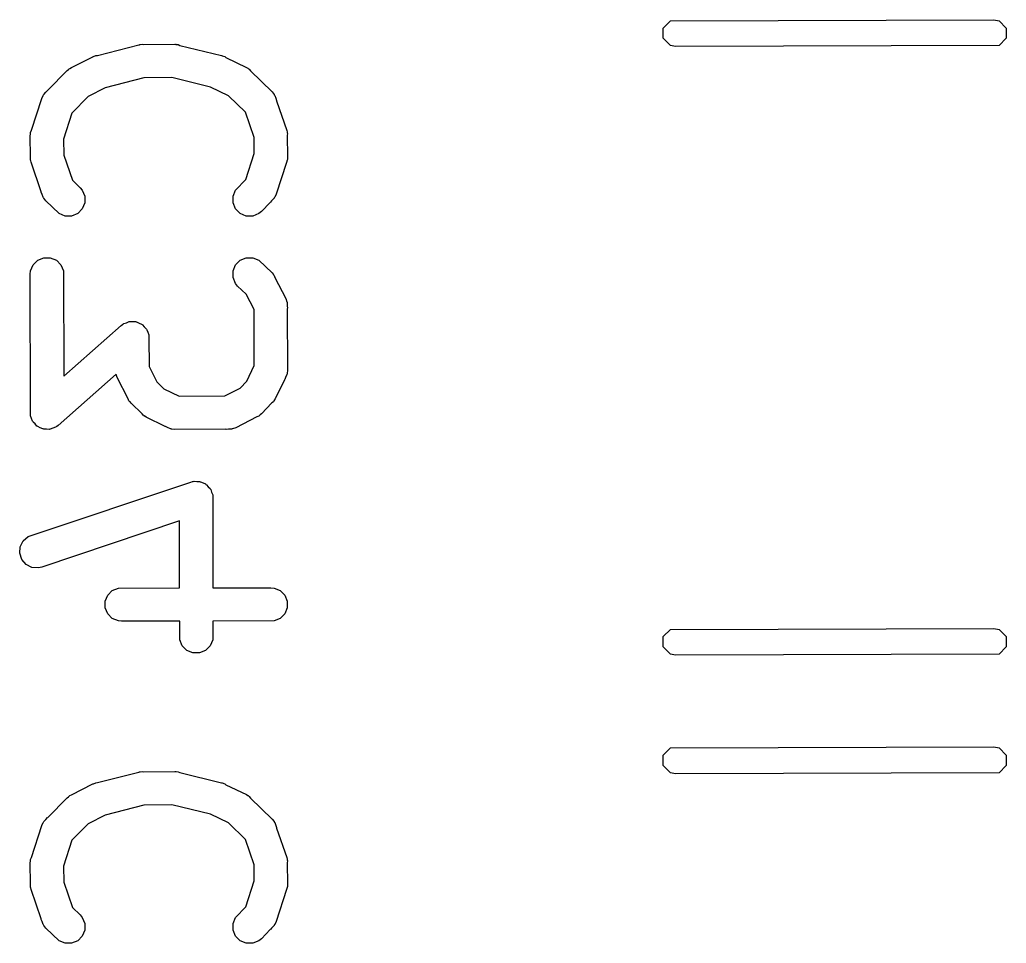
# Model space of a CAD drawing. Extents: x 195 to 310, y -208 to -141.
# Drawn here: x 264.358 to 268.767, y -178.707 to -174.58 of the extents above; entities that cross this region are included whole.
import ezdxf

# ---------------------------------------------------------------- set-up
doc = ezdxf.new("R2010")
doc.units = 0
doc.layers.add('BLACK', color=7, linetype='CONTINUOUS')

msp = doc.modelspace()

# ---------------------------------------------------------------- linework, layer by layer
at = {"layer": 'BLACK', "linetype": 'CONTINUOUS'}
for p, q in [((267.233315, -174.617039), (267.265787, -174.584567)), ((267.265787, -174.584567), (268.711252, -174.58)), ((268.711252, -174.58), (268.734213, -174.584567)), ((268.734213, -174.584567), (268.766685, -174.617039)), ((267.233315, -174.662961), (267.233315, -174.617039)), ((268.766685, -174.617039), (268.766685, -174.662961)), ((267.265787, -174.695433), (267.233315, -174.662961)), ((268.766685, -174.662961), (268.734213, -174.695433)), ((264.705501, -174.739601), (264.8902, -174.692084)), ((264.8902, -174.692084), (264.892736, -174.691708)), ((264.892736, -174.691708), (264.893758, -174.691286)), ((264.893758, -174.691286), (264.895719, -174.691268)), ((264.895719, -174.691268), (264.904744, -174.689934)), ((264.904744, -174.689934), (264.912667, -174.691112)), ((264.912667, -174.691112), (265.051247, -174.689845)), ((265.051247, -174.689845), (265.0538, -174.690096)), ((265.0538, -174.690096), (265.054893, -174.689934)), ((265.054893, -174.689934), (265.056764, -174.690388)), ((265.056764, -174.690388), (265.065879, -174.691286)), ((265.065879, -174.691286), (265.073547, -174.694462)), ((265.073547, -174.694462), (265.259913, -174.739703)), ((267.288748, -174.7), (267.265787, -174.695433)), ((268.734213, -174.695433), (267.288748, -174.7)), ((264.589823, -174.79407), (264.684373, -174.745382)), ((264.684373, -174.745382), (264.685442, -174.744972)), ((264.685442, -174.744972), (264.685878, -174.74465)), ((264.685878, -174.74465), (264.687121, -174.74433)), ((264.687121, -174.74433), (264.698104, -174.740127)), ((264.698104, -174.740127), (264.705501, -174.739601)), ((265.259913, -174.739703), (265.260992, -174.740088)), ((265.260992, -174.740088), (265.261532, -174.740127)), ((265.261532, -174.740127), (265.262739, -174.740712)), ((265.262739, -174.740712), (265.273759, -174.74465)), ((265.273759, -174.74465), (265.27927, -174.748734)), ((265.27927, -174.748734), (265.370502, -174.793001)), ((264.483158, -174.89522), (264.569643, -174.80705)), ((264.569643, -174.80705), (264.575393, -174.802329)), ((264.575393, -174.802329), (264.576692, -174.800833)), ((264.576692, -174.800833), (264.578102, -174.800106)), ((264.578102, -174.800106), (264.581008, -174.797722)), ((264.581008, -174.797722), (264.589823, -174.79407)), ((265.370502, -174.793001), (265.376798, -174.796964)), ((265.376798, -174.796964), (265.378628, -174.797722)), ((265.378628, -174.797722), (265.379748, -174.79882)), ((265.379748, -174.79882), (265.382945, -174.800833)), ((265.382945, -174.800833), (265.389468, -174.808355)), ((265.389468, -174.808355), (265.485233, -174.902288)), ((264.912645, -174.839806), (264.739215, -174.884424)), ((265.037417, -174.838664), (264.912645, -174.839806)), ((265.21054, -174.88069), (265.037417, -174.838664)), ((264.474826, -174.903714), (264.481455, -174.896072)), ((264.481455, -174.896072), (264.483158, -174.89522)), ((264.739215, -174.884424), (264.66408, -174.923115)), ((265.29035, -174.919416), (265.21054, -174.88069)), ((264.410138, -175.074182), (264.456287, -174.931604)), ((264.456287, -174.931604), (264.462281, -174.918179)), ((264.462281, -174.918179), (264.464046, -174.916143)), ((264.464046, -174.916143), (264.465078, -174.913653)), ((264.465078, -174.913653), (264.474826, -174.903714)), ((264.66408, -174.923115), (264.59129, -174.997324)), ((265.366076, -174.993693), (265.29035, -174.919416)), ((265.485233, -174.902288), (265.494561, -174.913653)), ((265.494561, -174.913653), (265.495592, -174.916143)), ((265.495592, -174.916143), (265.497357, -174.918178)), ((265.497357, -174.918178), (265.501802, -174.931136)), ((265.501802, -174.931136), (265.505759, -174.940689)), ((265.505759, -174.940689), (265.505759, -174.942669)), ((265.505759, -174.942669), (265.55097, -175.07446)), ((264.59129, -174.997324), (264.553767, -175.113251)), ((265.404934, -175.106963), (265.366076, -174.993693)), ((264.40626, -175.083546), (264.410138, -175.074182)), ((265.55097, -175.07446), (265.552619, -175.081715)), ((264.404819, -175.098178), (264.405548, -175.090772)), ((264.406069, -175.193495), (264.404819, -175.098178)), ((264.405408, -175.088798), (264.405889, -175.087311)), ((264.405548, -175.090772), (264.405408, -175.088798)), ((264.405889, -175.087311), (264.40626, -175.083546)), ((264.553767, -175.113251), (264.554703, -175.184629)), ((265.40587, -175.178342), (265.404934, -175.106963)), ((265.552619, -175.081715), (265.553378, -175.083546)), ((265.553378, -175.083546), (265.553398, -175.085142)), ((265.553398, -175.085142), (265.55423, -175.088797)), ((265.55423, -175.088797), (265.553568, -175.098097)), ((265.553568, -175.098097), (265.554819, -175.193416)), ((264.405408, -175.202796), (264.406069, -175.193495)), ((264.406239, -175.20645), (264.405408, -175.202796)), ((264.40626, -175.208048), (264.406239, -175.20645)), ((264.407018, -175.209879), (264.40626, -175.208048)), ((264.554703, -175.184629), (264.593368, -175.297337)), ((265.368262, -175.294534), (265.40587, -175.178342)), ((265.553378, -175.208048), (265.5495, -175.217408)), ((265.553748, -175.204284), (265.553378, -175.208048)), ((265.55423, -175.202797), (265.553748, -175.204284)), ((265.554819, -175.193416), (265.554089, -175.200822)), ((265.554089, -175.200822), (265.55423, -175.202797)), ((264.408668, -175.217133), (264.407018, -175.209879)), ((264.453879, -175.348923), (264.408668, -175.217133)), ((265.5495, -175.217408), (265.503351, -175.35999)), ((264.593368, -175.297337), (264.62809, -175.330859)), ((265.32222, -175.342224), (265.368262, -175.294534)), ((264.62809, -175.330859), (264.637417, -175.342224)), ((264.453879, -175.350904), (264.453879, -175.348923)), ((264.457834, -175.360453), (264.453879, -175.350904)), ((264.462281, -175.373415), (264.457834, -175.360453)), ((264.464046, -175.37545), (264.462281, -175.373415)), ((264.465078, -175.377941), (264.464046, -175.37545)), ((264.474405, -175.389306), (264.465078, -175.377941)), ((264.637417, -175.342224), (264.648616, -175.36926)), ((264.648616, -175.36926), (264.648616, -175.398523)), ((265.311021, -175.36926), (265.32222, -175.342224)), ((265.311021, -175.398523), (265.311021, -175.36926)), ((265.49456, -175.377941), (265.483466, -175.389431)), ((265.49559, -175.375452), (265.49456, -175.377941)), ((265.497357, -175.373416), (265.49559, -175.375452)), ((265.503351, -175.35999), (265.497357, -175.373416)), ((264.533389, -175.446252), (264.474405, -175.389306)), ((264.637417, -175.425559), (264.616724, -175.446252)), ((264.648616, -175.398523), (264.637417, -175.425559)), ((265.322219, -175.425559), (265.311021, -175.398523)), ((265.342912, -175.446252), (265.322219, -175.425559)), ((265.477027, -175.3961), (265.437612, -175.436926)), ((265.478183, -175.395523), (265.477027, -175.3961)), ((265.483466, -175.389431), (265.478183, -175.395523)), ((264.560425, -175.457451), (264.533389, -175.446252)), ((264.589688, -175.457451), (264.560425, -175.457451)), ((264.616724, -175.446252), (264.589688, -175.457451)), ((265.369948, -175.457451), (265.342912, -175.446252)), ((265.399211, -175.457451), (265.369948, -175.457451)), ((265.426247, -175.446253), (265.399211, -175.457451)), ((265.437612, -175.436926), (265.426247, -175.446253)), ((264.438151, -175.654866), (264.465187, -175.643667)), ((264.465187, -175.643667), (264.494451, -175.643667)), ((264.494451, -175.643667), (264.521487, -175.654866)), ((265.342912, -175.654866), (265.369948, -175.643667)), ((265.369948, -175.643667), (265.399211, -175.643667)), ((265.399211, -175.643667), (265.426247, -175.654865)), ((264.40626, -175.702594), (264.417459, -175.675558)), ((264.417459, -175.675558), (264.438151, -175.654866)), ((264.521487, -175.654866), (264.542179, -175.675558)), ((264.542179, -175.675558), (264.553378, -175.702594)), ((265.311021, -175.702595), (265.322219, -175.675559)), ((265.322219, -175.675559), (265.342912, -175.654866)), ((265.426247, -175.654865), (265.485232, -175.711811)), ((264.404819, -175.717226), (264.40626, -175.702594)), ((264.406222, -176.334389), (264.404819, -175.717226)), ((264.553378, -175.702594), (264.554446, -176.172573)), ((265.311021, -175.731858), (265.311021, -175.702595)), ((265.32222, -175.758894), (265.311021, -175.731858)), ((265.485232, -175.711811), (265.48995, -175.71756)), ((265.48995, -175.71756), (265.49145, -175.718861)), ((265.49145, -175.718861), (265.492177, -175.720274)), ((265.492177, -175.720274), (265.49456, -175.723177)), ((265.49456, -175.723177), (265.498209, -175.731987)), ((265.498209, -175.731987), (265.546901, -175.826542)), ((265.331548, -175.77026), (265.32222, -175.758894)), ((265.369504, -175.806904), (265.331548, -175.77026)), ((265.404893, -175.875626), (265.369504, -175.806904)), ((265.546901, -175.826542), (265.552156, -175.840273)), ((265.552156, -175.840273), (265.552347, -175.842962)), ((265.552347, -175.842962), (265.553378, -175.845451)), ((265.553378, -175.845451), (265.553439, -175.858342)), ((265.553439, -175.858342), (265.55423, -175.869463)), ((265.55423, -175.869463), (265.553503, -175.871642)), ((265.406094, -176.125945), (265.404893, -175.875626)), ((265.553503, -175.871642), (265.554819, -176.145797)), ((264.554446, -176.172573), (264.811383, -175.946497)), ((264.811383, -175.946497), (264.817707, -175.941975)), ((264.817707, -175.941975), (264.819103, -175.94058)), ((264.819103, -175.94058), (264.820426, -175.940031)), ((264.820426, -175.940031), (264.823344, -175.937946)), ((264.823344, -175.937946), (264.834881, -175.934044)), ((264.834881, -175.934044), (264.846139, -175.929381)), ((264.846139, -175.929381), (264.84867, -175.929381)), ((264.84867, -175.929381), (264.851065, -175.928571)), ((264.851065, -175.928571), (264.863218, -175.929381)), ((264.863218, -175.929381), (264.875403, -175.929381)), ((264.875403, -175.929381), (264.877739, -175.930348)), ((264.877739, -175.930348), (264.880263, -175.930517)), ((264.880263, -175.930517), (264.891188, -175.935919)), ((264.891188, -175.935919), (264.902439, -175.94058)), ((264.902439, -175.94058), (264.904225, -175.942366)), ((264.904225, -175.942366), (264.906495, -175.943489)), ((264.906495, -175.943489), (264.91452, -175.952661)), ((264.91452, -175.952661), (264.923131, -175.961272)), ((264.923131, -175.961272), (264.924099, -175.963608)), ((264.924099, -175.963608), (264.925765, -175.965513)), ((264.925765, -175.965513), (264.929666, -175.97705)), ((264.929666, -175.97705), (264.93433, -175.988308)), ((264.93433, -175.988308), (264.934353, -175.990909)), ((264.934353, -175.990909), (264.93514, -175.993234)), ((264.93514, -175.993234), (264.934467, -176.003325)), ((264.934467, -176.003325), (264.935627, -176.130119)), ((264.935627, -176.130119), (264.971085, -176.198976)), ((265.372767, -176.19463), (265.406094, -176.125945)), ((264.788368, -176.16468), (264.529207, -176.392716)), ((264.788434, -176.165606), (264.788368, -176.16468)), ((264.793689, -176.179338), (264.788434, -176.165606)), ((264.842381, -176.273894), (264.793689, -176.179338)), ((265.545848, -176.178605), (265.542179, -176.187465)), ((265.552156, -176.165607), (265.545848, -176.178605)), ((265.552347, -176.162917), (265.552156, -176.165607)), ((265.553378, -176.160429), (265.552347, -176.162917)), ((265.554819, -176.145797), (265.553378, -176.160429)), ((264.971085, -176.198976), (265.002413, -176.229221)), ((265.342521, -176.225957), (265.372767, -176.19463)), ((265.540957, -176.188686), (265.499282, -176.274576)), ((265.542179, -176.187465), (265.540957, -176.188686)), ((265.002413, -176.229221), (265.071034, -176.262517)), ((265.071034, -176.262517), (265.27377, -176.261361)), ((265.27377, -176.261361), (265.342521, -176.225957)), ((264.84603, -176.282703), (264.842381, -176.273894)), ((264.848412, -176.285605), (264.84603, -176.282703)), ((264.84914, -176.287019), (264.848412, -176.285605)), ((264.850638, -176.288318), (264.84914, -176.287019)), ((264.855357, -176.294068), (264.850638, -176.288318)), ((264.904392, -176.341409), (264.855357, -176.294068)), ((265.484953, -176.292652), (265.437612, -176.341688)), ((265.49145, -176.287019), (265.484953, -176.292652)), ((265.493429, -176.283873), (265.49145, -176.287019)), ((265.49456, -176.282703), (265.493429, -176.283873)), ((265.495317, -176.280875), (265.49456, -176.282703)), ((265.499282, -176.274576), (265.495317, -176.280875)), ((264.40545, -176.345979), (264.406222, -176.334389)), ((264.406254, -176.348356), (264.40545, -176.345979)), ((264.40626, -176.350905), (264.406254, -176.348356)), ((264.410923, -176.362162), (264.40626, -176.350905)), ((264.910025, -176.347904), (264.904392, -176.341409)), ((264.91317, -176.349883), (264.910025, -176.347904)), ((264.914341, -176.351014), (264.91317, -176.349883)), ((264.916168, -176.351771), (264.914341, -176.351014)), ((264.922468, -176.355736), (264.916168, -176.351771)), ((265.008357, -176.397411), (264.922468, -176.355736)), ((265.417435, -176.354664), (265.322883, -176.403355)), ((265.426247, -176.351015), (265.417435, -176.354664)), ((265.429151, -176.348631), (265.426247, -176.351015)), ((265.430564, -176.347904), (265.429151, -176.348631)), ((265.431863, -176.346405), (265.430564, -176.347904)), ((265.437612, -176.341688), (265.431863, -176.346405)), ((264.414825, -176.3737), (264.410923, -176.362162)), ((264.41649, -176.375604), (264.414825, -176.3737)), ((264.417459, -176.377941), (264.41649, -176.375604)), ((264.426069, -176.386551), (264.417459, -176.377941)), ((264.434095, -176.395724), (264.426069, -176.386551)), ((264.436364, -176.396846), (264.434095, -176.395724)), ((264.438151, -176.398633), (264.436364, -176.396846)), ((264.449401, -176.403293), (264.438151, -176.398633)), ((264.520163, -176.399181), (264.517246, -176.401267)), ((264.521487, -176.398633), (264.520163, -176.399181)), ((264.522882, -176.397237), (264.521487, -176.398633)), ((264.529207, -176.392716), (264.522882, -176.397237)), ((265.009579, -176.398633), (265.008357, -176.397411)), ((265.018438, -176.402302), (265.009579, -176.398633)), ((264.460327, -176.408696), (264.449401, -176.403293)), ((264.46285, -176.408864), (264.460327, -176.408696)), ((264.465187, -176.409832), (264.46285, -176.408864)), ((264.477372, -176.409832), (264.465187, -176.409832)), ((264.489525, -176.410642), (264.477372, -176.409832)), ((264.49192, -176.409832), (264.489525, -176.410642)), ((264.494451, -176.409832), (264.49192, -176.409832)), ((264.505708, -176.405168), (264.494451, -176.409832)), ((264.517246, -176.401267), (264.505708, -176.405168)), ((265.031437, -176.40861), (265.018438, -176.402302)), ((265.034126, -176.408801), (265.031437, -176.40861)), ((265.036615, -176.409832), (265.034126, -176.408801)), ((265.051247, -176.411273), (265.036615, -176.409832)), ((265.277851, -176.40998), (265.051247, -176.411273)), ((265.279961, -176.410684), (265.277851, -176.40998)), ((265.290903, -176.409906), (265.279961, -176.410684)), ((265.303974, -176.409832), (265.290903, -176.409906)), ((265.306463, -176.4088), (265.303974, -176.409832)), ((265.309151, -176.40861), (265.306463, -176.4088)), ((265.322883, -176.403355), (265.309151, -176.40861)), ((264.395057, -176.890164), (265.122767, -176.646075)), ((265.122767, -176.646075), (265.130022, -176.644425)), ((265.130022, -176.644425), (265.131853, -176.643667)), ((265.131853, -176.643667), (265.133357, -176.643667)), ((265.133357, -176.643667), (265.137104, -176.642815)), ((265.137104, -176.642815), (265.149089, -176.643667)), ((265.149089, -176.643667), (265.161117, -176.643667)), ((265.161117, -176.643667), (265.163608, -176.644699)), ((265.163608, -176.644699), (265.166294, -176.64489)), ((265.166294, -176.64489), (265.177041, -176.650263)), ((265.177041, -176.650263), (265.188153, -176.654866)), ((265.188153, -176.654866), (265.190058, -176.656771)), ((265.190058, -176.656771), (265.192468, -176.657976)), ((265.192468, -176.657976), (265.200342, -176.667055)), ((265.200342, -176.667055), (265.208845, -176.675558)), ((265.208845, -176.675558), (265.209876, -176.678048)), ((265.209876, -176.678048), (265.211642, -176.680084)), ((265.211642, -176.680084), (265.215442, -176.691484)), ((265.215442, -176.691484), (265.220044, -176.702594)), ((265.220044, -176.702594), (265.22005, -176.705308)), ((265.22005, -176.705308), (265.220896, -176.707846)), ((265.220896, -176.707846), (265.220081, -176.719297)), ((265.220081, -176.719297), (265.22099, -177.118963)), ((265.071718, -176.819919), (264.455917, -177.026472)), ((265.072399, -177.119277), (265.071718, -176.819919)), ((264.359864, -176.935511), (264.37295, -176.909338)), ((264.37295, -176.909338), (264.395057, -176.890164)), ((264.357789, -176.964701), (264.359864, -176.935511)), ((264.367043, -176.992464), (264.357789, -176.964701)), ((264.386217, -177.014571), (264.367043, -176.992464)), ((264.41239, -177.027657), (264.386217, -177.014571)), ((264.44158, -177.029732), (264.41239, -177.027657)), ((264.455917, -177.026472), (264.44158, -177.029732)), ((264.750792, -177.151748), (264.771484, -177.131056)), ((264.771484, -177.131056), (264.79852, -177.119857)), ((264.79852, -177.119857), (265.072399, -177.119277)), ((265.22099, -177.118963), (265.479819, -177.118416)), ((265.479819, -177.118416), (265.494451, -177.119857)), ((265.494451, -177.119857), (265.521487, -177.131056)), ((265.521487, -177.131056), (265.542179, -177.151748)), ((264.739593, -177.178784), (264.750792, -177.151748)), ((264.739593, -177.208048), (264.739593, -177.178784)), ((265.542179, -177.151748), (265.553378, -177.178784)), ((265.553378, -177.178784), (265.553378, -177.208048)), ((264.750792, -177.235084), (264.739593, -177.208048)), ((264.771484, -177.255776), (264.750792, -177.235084)), ((265.542179, -177.235084), (265.521487, -177.255776)), ((265.553378, -177.208048), (265.542179, -177.235084)), ((264.79852, -177.266975), (264.771484, -177.255776)), ((264.813152, -177.268416), (264.79852, -177.266975)), ((265.072737, -177.267866), (264.813152, -177.268416)), ((265.072926, -177.350905), (265.072737, -177.267866)), ((265.494451, -177.266975), (265.221328, -177.267552)), ((265.221328, -177.267552), (265.221485, -177.336273)), ((265.521487, -177.255776), (265.494451, -177.266975)), ((267.233315, -177.337039), (267.265787, -177.304567)), ((267.265787, -177.304567), (268.711252, -177.3)), ((268.711252, -177.3), (268.734213, -177.304567)), ((268.734213, -177.304567), (268.766685, -177.337039)), ((265.084125, -177.377941), (265.072926, -177.350905)), ((265.220044, -177.350905), (265.208845, -177.377941)), ((265.221485, -177.336273), (265.220044, -177.350905)), ((267.233315, -177.382961), (267.233315, -177.337039)), ((268.766685, -177.337039), (268.766685, -177.382961)), ((265.104817, -177.398633), (265.084125, -177.377941)), ((265.131853, -177.409832), (265.104817, -177.398633)), ((265.161117, -177.409832), (265.131853, -177.409832)), ((265.188153, -177.398633), (265.161117, -177.409832)), ((265.208845, -177.377941), (265.188153, -177.398633)), ((267.265787, -177.415433), (267.233315, -177.382961)), ((268.766685, -177.382961), (268.734213, -177.415433)), ((267.288748, -177.42), (267.265787, -177.415433)), ((268.734213, -177.415433), (267.288748, -177.42)), ((267.233315, -177.867039), (267.265787, -177.834567)), ((267.265787, -177.834567), (268.711252, -177.83)), ((268.711252, -177.83), (268.734213, -177.834567)), ((268.734213, -177.834567), (268.766685, -177.867039)), ((267.233315, -177.912961), (267.233315, -177.867039)), ((268.766685, -177.867039), (268.766685, -177.912961)), ((264.705501, -177.989601), (264.8902, -177.942084)), ((264.8902, -177.942084), (264.892736, -177.941708)), ((264.892736, -177.941708), (264.893758, -177.941286)), ((264.893758, -177.941286), (264.895719, -177.941268)), ((264.895719, -177.941268), (264.904744, -177.939934)), ((264.904744, -177.939934), (264.912667, -177.941112)), ((264.912667, -177.941112), (265.051247, -177.939845)), ((265.051247, -177.939845), (265.0538, -177.940096)), ((265.0538, -177.940096), (265.054893, -177.939934)), ((265.054893, -177.939934), (265.056764, -177.940388)), ((265.056764, -177.940388), (265.065879, -177.941286)), ((265.065879, -177.941286), (265.073547, -177.944462)), ((267.265787, -177.945433), (267.233315, -177.912961)), ((268.766685, -177.912961), (268.734213, -177.945433)), ((265.073547, -177.944462), (265.259913, -177.989703)), ((267.288748, -177.95), (267.265787, -177.945433)), ((268.734213, -177.945433), (267.288748, -177.95)), ((264.589823, -178.04407), (264.684373, -177.995382)), ((264.684373, -177.995382), (264.685442, -177.994972)), ((264.685442, -177.994972), (264.685878, -177.99465)), ((264.685878, -177.99465), (264.687121, -177.99433)), ((264.687121, -177.99433), (264.698104, -177.990127)), ((264.698104, -177.990127), (264.705501, -177.989601)), ((265.259913, -177.989703), (265.260992, -177.990088)), ((265.260992, -177.990088), (265.261532, -177.990127)), ((265.261532, -177.990127), (265.262739, -177.990712)), ((265.262739, -177.990712), (265.273759, -177.99465)), ((265.273759, -177.99465), (265.27927, -177.998734)), ((265.27927, -177.998734), (265.370502, -178.043001)), ((264.483158, -178.14522), (264.569643, -178.05705)), ((264.569643, -178.05705), (264.575393, -178.052329)), ((264.575393, -178.052329), (264.576692, -178.050833)), ((264.576692, -178.050833), (264.578102, -178.050106)), ((264.578102, -178.050106), (264.581008, -178.047722)), ((264.581008, -178.047722), (264.589823, -178.04407)), ((265.370502, -178.043001), (265.376798, -178.046964)), ((265.376798, -178.046964), (265.378628, -178.047722)), ((265.378628, -178.047722), (265.379748, -178.04882)), ((265.379748, -178.04882), (265.382945, -178.050833)), ((265.382945, -178.050833), (265.389468, -178.058355)), ((265.389468, -178.058355), (265.485233, -178.152288)), ((264.912645, -178.089806), (264.739215, -178.134424)), ((265.037417, -178.088664), (264.912645, -178.089806)), ((265.21054, -178.13069), (265.037417, -178.088664)), ((264.465078, -178.163653), (264.474826, -178.153714)), ((264.474826, -178.153714), (264.481455, -178.146072)), ((264.481455, -178.146072), (264.483158, -178.14522)), ((264.739215, -178.134424), (264.66408, -178.173115)), ((265.29035, -178.169416), (265.21054, -178.13069)), ((265.485233, -178.152288), (265.494561, -178.163653)), ((264.410138, -178.324182), (264.456287, -178.181604)), ((264.456287, -178.181604), (264.462281, -178.168179)), ((264.462281, -178.168179), (264.464046, -178.166143)), ((264.464046, -178.166143), (264.465078, -178.163653)), ((264.66408, -178.173115), (264.59129, -178.247324)), ((265.366076, -178.243693), (265.29035, -178.169416)), ((265.494561, -178.163653), (265.495592, -178.166143)), ((265.495592, -178.166143), (265.497357, -178.168178)), ((265.497357, -178.168178), (265.501802, -178.181136)), ((265.501802, -178.181136), (265.505759, -178.190689)), ((265.505759, -178.190689), (265.505759, -178.192669)), ((265.505759, -178.192669), (265.55097, -178.32446)), ((264.59129, -178.247324), (264.553767, -178.363251)), ((265.404934, -178.356963), (265.366076, -178.243693)), ((264.405408, -178.338798), (264.405889, -178.337311)), ((264.405548, -178.340772), (264.405408, -178.338798)), ((264.405889, -178.337311), (264.40626, -178.333546)), ((264.40626, -178.333546), (264.410138, -178.324182)), ((265.55097, -178.32446), (265.552619, -178.331715)), ((265.552619, -178.331715), (265.553378, -178.333546)), ((265.553378, -178.333546), (265.553398, -178.335142)), ((265.553398, -178.335142), (265.55423, -178.338797)), ((265.55423, -178.338797), (265.553568, -178.348097)), ((264.404819, -178.348178), (264.405548, -178.340772)), ((264.406069, -178.443495), (264.404819, -178.348178)), ((264.553767, -178.363251), (264.554703, -178.434629)), ((265.40587, -178.428342), (265.404934, -178.356963)), ((265.553568, -178.348097), (265.554819, -178.443416)), ((264.405408, -178.452796), (264.406069, -178.443495)), ((264.406239, -178.45645), (264.405408, -178.452796)), ((264.40626, -178.458048), (264.406239, -178.45645)), ((264.407018, -178.459879), (264.40626, -178.458048)), ((264.408668, -178.467133), (264.407018, -178.459879)), ((264.453879, -178.598923), (264.408668, -178.467133)), ((264.554703, -178.434629), (264.593368, -178.547337)), ((265.368262, -178.544534), (265.40587, -178.428342)), ((265.5495, -178.467408), (265.503351, -178.60999)), ((265.553378, -178.458048), (265.5495, -178.467408)), ((265.553748, -178.454284), (265.553378, -178.458048)), ((265.55423, -178.452797), (265.553748, -178.454284)), ((265.554819, -178.443416), (265.554089, -178.450822)), ((265.554089, -178.450822), (265.55423, -178.452797)), ((264.593368, -178.547337), (264.62809, -178.580859)), ((265.32222, -178.592224), (265.368262, -178.544534)), ((264.453879, -178.600904), (264.453879, -178.598923)), ((264.457834, -178.610453), (264.453879, -178.600904)), ((264.62809, -178.580859), (264.637417, -178.592224)), ((264.637417, -178.592224), (264.648616, -178.61926)), ((265.311021, -178.61926), (265.32222, -178.592224)), ((264.462281, -178.623415), (264.457834, -178.610453)), ((264.464046, -178.62545), (264.462281, -178.623415)), ((264.465078, -178.627941), (264.464046, -178.62545)), ((264.474405, -178.639306), (264.465078, -178.627941)), ((264.533389, -178.696252), (264.474405, -178.639306)), ((264.648616, -178.61926), (264.648616, -178.648523)), ((265.311021, -178.648523), (265.311021, -178.61926)), ((265.477027, -178.6461), (265.437612, -178.686926)), ((265.478183, -178.645523), (265.477027, -178.6461)), ((265.483466, -178.639431), (265.478183, -178.645523)), ((265.49456, -178.627941), (265.483466, -178.639431)), ((265.49559, -178.625452), (265.49456, -178.627941)), ((265.497357, -178.623416), (265.49559, -178.625452)), ((265.503351, -178.60999), (265.497357, -178.623416)), ((264.637417, -178.675559), (264.616724, -178.696252)), ((264.648616, -178.648523), (264.637417, -178.675559)), ((265.322219, -178.675559), (265.311021, -178.648523)), ((265.342912, -178.696252), (265.322219, -178.675559)), ((265.437612, -178.686926), (265.426247, -178.696253)), ((264.560425, -178.707451), (264.533389, -178.696252)), ((264.589688, -178.707451), (264.560425, -178.707451)), ((264.616724, -178.696252), (264.589688, -178.707451)), ((265.369948, -178.707451), (265.342912, -178.696252)), ((265.399211, -178.707451), (265.369948, -178.707451)), ((265.426247, -178.696253), (265.399211, -178.707451))]:
    msp.add_line(p, q, dxfattribs=at)

doc.saveas('drawing.dxf')
